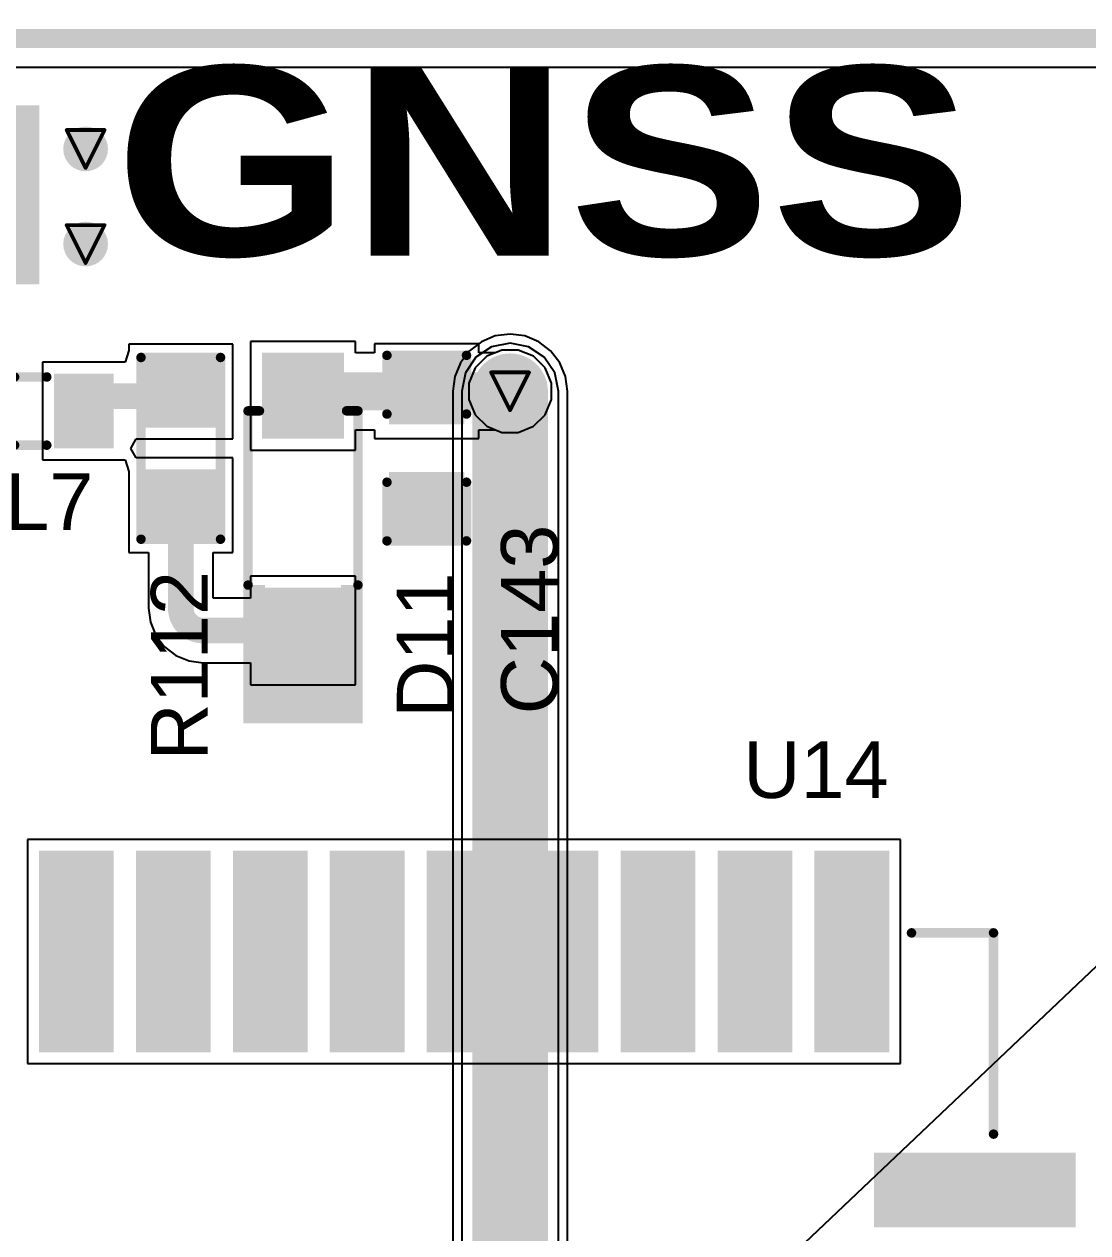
# Model space of a CAD drawing. Header units: inches. Extents: x 0 to 211, y 0 to 201.
# Drawn here: x 3.346 to 3.908, y 4.094 to 4.732 of the extents above; entities that cross this region are included whole.
import ezdxf

# ---------------------------------------------------------------- set-up
doc = ezdxf.new("R2010")
doc.units = ezdxf.units.IN
doc.header["$MEASUREMENT"] = 0
for name, color, linetype in [('Board Outline', 216, 'Continuous'), ('Bottom Layer', 5, 'Continuous'), ('Drill Drawing', 1, 'Continuous'), ('Layer 1', 16, 'Continuous'), ('Layer 2', 76, 'Continuous'), ('Top Layer', 1, 'Continuous'), ('Top Overlay', 2, 'Continuous'), ('Top Paste', 8, 'Continuous'), ('Top Solder', 216, 'Continuous'), ('Via Holes', 16, 'Continuous')]:
    doc.layers.add(name, color=color, linetype=linetype)
doc.styles.add('Arial', font='', dxfattribs={"height": 0.2})
doc.styles.add('Arial Black_Bold', font='', dxfattribs={"height": 0.2})
doc.styles.get('Arial').set_extended_font_data('Arial')
doc.styles.get('Arial Black_Bold').set_extended_font_data('Arial Black', bold=True)

# ---------------------------------------------------------------- blocks, each defined once
blk = doc.blocks.new('EC21EFA_512_STD_54')
at = {"layer": 'Top Layer'}
for points in [[(0.57087, -0.07087), (0.66929, -0.07087), (0.66929, -0.10236), (0.57087, -0.10236)], [(0.57087, -0.12205), (0.66929, -0.12205), (0.66929, -0.15354), (0.57087, -0.15354)], [(0.57087, -0.17323), (0.66929, -0.17323), (0.66929, -0.20472), (0.57087, -0.20472)], [(0.57087, -0.22441), (0.66929, -0.22441), (0.66929, -0.25591), (0.57087, -0.25591)], [(0.57087, -0.27559), (0.66929, -0.27559), (0.66929, -0.30709), (0.57087, -0.30709)], [(0.57087, -0.32677), (0.66929, -0.32677), (0.66929, -0.35827), (0.57087, -0.35827)], [(0.57087, -0.37795), (0.66929, -0.37795), (0.66929, -0.40945), (0.57087, -0.40945)], [(0.57087, -0.42913), (0.66929, -0.42913), (0.66929, -0.46063), (0.57087, -0.46063)], [(0.57087, -0.48031), (0.66929, -0.48031), (0.66929, -0.51181), (0.57087, -0.51181)], [(0.47835, -0.51181), (0.50984, -0.51181), (0.50984, -0.61024), (0.47835, -0.61024)]]:
    blk.add_hatch(color=1, dxfattribs=at).paths.add_polyline_path(points)
at = {"layer": 'Top Paste'}
for points in [[(0.57087, -0.07087), (0.66929, -0.07087), (0.66929, -0.10236), (0.57087, -0.10236)], [(0.57087, -0.12205), (0.66929, -0.12205), (0.66929, -0.15354), (0.57087, -0.15354)], [(0.57087, -0.17323), (0.66929, -0.17323), (0.66929, -0.20472), (0.57087, -0.20472)], [(0.57087, -0.22441), (0.66929, -0.22441), (0.66929, -0.25591), (0.57087, -0.25591)], [(0.57087, -0.27559), (0.66929, -0.27559), (0.66929, -0.30709), (0.57087, -0.30709)], [(0.57087, -0.32677), (0.66929, -0.32677), (0.66929, -0.35827), (0.57087, -0.35827)], [(0.57087, -0.37795), (0.66929, -0.37795), (0.66929, -0.40945), (0.57087, -0.40945)], [(0.57087, -0.42913), (0.66929, -0.42913), (0.66929, -0.46063), (0.57087, -0.46063)], [(0.57087, -0.48031), (0.66929, -0.48031), (0.66929, -0.51181), (0.57087, -0.51181)], [(0.47835, -0.51181), (0.50984, -0.51181), (0.50984, -0.61024), (0.47835, -0.61024)]]:
    blk.add_hatch(color=8, dxfattribs=at).paths.add_polyline_path(points)
at = {"layer": 'Top Solder'}
for points in [[(0.56687, -0.06687), (0.67329, -0.06687), (0.67329, -0.10636), (0.56687, -0.10636)], [(0.56687, -0.11805), (0.67329, -0.11805), (0.67329, -0.15754), (0.56687, -0.15754)], [(0.56687, -0.16923), (0.67329, -0.16923), (0.67329, -0.20872), (0.56687, -0.20872)], [(0.56687, -0.22041), (0.67329, -0.22041), (0.67329, -0.25991), (0.56687, -0.25991)], [(0.56687, -0.27159), (0.67329, -0.27159), (0.67329, -0.31109), (0.56687, -0.31109)], [(0.56687, -0.32277), (0.67329, -0.32277), (0.67329, -0.36227), (0.56687, -0.36227)], [(0.56687, -0.37395), (0.67329, -0.37395), (0.67329, -0.41345), (0.56687, -0.41345)], [(0.56687, -0.42513), (0.67329, -0.42513), (0.67329, -0.46463), (0.56687, -0.46463)], [(0.56687, -0.47631), (0.67329, -0.47631), (0.67329, -0.51581), (0.56687, -0.51581)], [(0.47435, -0.50781), (0.51384, -0.50781), (0.51384, -0.61424), (0.47435, -0.61424)]]:
    blk.add_hatch(color=216, dxfattribs=at).paths.add_polyline_path(points)
at = {"layer": 'Top Overlay'}
for points in [[(0.62992, -0.52756, 0.005, 0.005, 0), (0.62992, -0.57087, 0.005, 0.005, 0)], [(0.52362, -0.57087, 0.005, 0.005, 0), (0.62992, -0.57087, 0.005, 0.005, 0)]]:
    blk.add_lwpolyline(points, format="xyseb", dxfattribs=at)
for points in [[(0.62867, -0.52756, 0.0025, 0.0025, 1), (0.63117, -0.52756, 0.0025, 0.0025, 1)], [(0.52237, -0.57087, 0.0025, 0.0025, 1), (0.52487, -0.57087, 0.0025, 0.0025, 1)], [(0.62867, -0.57087, 0.0025, 0.0025, 1), (0.63117, -0.57087, 0.0025, 0.0025, 1)], [(0.62867, -0.57087, 0.0025, 0.0025, 1), (0.63117, -0.57087, 0.0025, 0.0025, 1)]]:
    blk.add_lwpolyline(points, format="xyseb", close=True, dxfattribs=at)
at = {"layer": 'Top Solder'}
blk.add_line((-0.2804, 0.31584), (197.09289, -207.70912), dxfattribs=at)
blk = doc.blocks.new('R___0603_92')
at = {"layer": 'Top Layer'}
for points in [[(-0.015, 0.0175), (-0.015, -0.0175), (-0.045, -0.0175), (-0.045, 0.0175)], [(0.045, 0.0175), (0.045, -0.0175), (0.015, -0.0175), (0.015, 0.0175)]]:
    blk.add_hatch(color=1, dxfattribs=at).paths.add_polyline_path(points)
at = {"layer": 'Top Paste'}
for points in [[(-0.015, 0.0175), (-0.015, -0.0175), (-0.045, -0.0175), (-0.045, 0.0175)], [(0.045, 0.0175), (0.045, -0.0175), (0.015, -0.0175), (0.015, 0.0175)]]:
    blk.add_hatch(color=8, dxfattribs=at).paths.add_polyline_path(points)
at = {"layer": 'Top Solder'}
for points in [[(-0.011, 0.0215), (-0.011, -0.0215), (-0.049, -0.0215), (-0.049, 0.0215)], [(0.049, 0.0215), (0.049, -0.0215), (0.011, -0.0215), (0.011, 0.0215)]]:
    blk.add_hatch(color=216, dxfattribs=at).paths.add_polyline_path(points)
at = {"layer": 'Top Overlay'}
for points in [[(-0.048, 0.021, 0.005, 0.005, 0), (-0.048, -0.021, 0.005, 0.005, 0)], [(-0.048, 0.021, 0.005, 0.005, 0), (0.048, 0.021, 0.005, 0.005, 0)], [(0.048, 0.021, 0.005, 0.005, 0), (0.048, -0.021, 0.005, 0.005, 0)], [(-0.048, -0.021, 0.005, 0.005, 0), (0.048, -0.021, 0.005, 0.005, 0)]]:
    blk.add_lwpolyline(points, format="xyseb", dxfattribs=at)
for points in [[(-0.04925, 0.021, 0.0025, 0.0025, 1), (-0.04675, 0.021, 0.0025, 0.0025, 1)], [(-0.04925, 0.021, 0.0025, 0.0025, 1), (-0.04675, 0.021, 0.0025, 0.0025, 1)], [(0.04675, 0.021, 0.0025, 0.0025, 1), (0.04925, 0.021, 0.0025, 0.0025, 1)], [(0.04675, 0.021, 0.0025, 0.0025, 1), (0.04925, 0.021, 0.0025, 0.0025, 1)], [(-0.04925, -0.021, 0.0025, 0.0025, 1), (-0.04675, -0.021, 0.0025, 0.0025, 1)], [(-0.04925, -0.021, 0.0025, 0.0025, 1), (-0.04675, -0.021, 0.0025, 0.0025, 1)], [(0.04675, -0.021, 0.0025, 0.0025, 1), (0.04925, -0.021, 0.0025, 0.0025, 1)], [(0.04675, -0.021, 0.0025, 0.0025, 1), (0.04925, -0.021, 0.0025, 0.0025, 1)]]:
    blk.add_lwpolyline(points, format="xyseb", close=True, dxfattribs=at)
blk = doc.blocks.new('IND_0603__1608_M_______217')
at = {"layer": 'Top Layer'}
for points in [[(-0.03937, 0.01575), (-0.01575, 0.01575), (-0.01575, -0.01575), (-0.03937, -0.01575)], [(0.01575, 0.01575), (0.03937, 0.01575), (0.03937, -0.01575), (0.01575, -0.01575)]]:
    blk.add_hatch(color=1, dxfattribs=at).paths.add_polyline_path(points)
at = {"layer": 'Top Paste'}
for points in [[(-0.03937, 0.01575), (-0.01575, 0.01575), (-0.01575, -0.01575), (-0.03937, -0.01575)], [(0.01575, 0.01575), (0.03937, 0.01575), (0.03937, -0.01575), (0.01575, -0.01575)]]:
    blk.add_hatch(color=8, dxfattribs=at).paths.add_polyline_path(points)
at = {"layer": 'Top Solder'}
for points in [[(-0.04337, 0.01975), (-0.01175, 0.01975), (-0.01175, -0.01975), (-0.04337, -0.01975)], [(0.01175, 0.01975), (0.04337, 0.01975), (0.04337, -0.01975), (0.01175, -0.01975)]]:
    blk.add_hatch(color=216, dxfattribs=at).paths.add_polyline_path(points)
at = {"layer": 'Top Overlay'}
for points in [[(0.009, 0.018, 0.005, 0.005, 0), (-0.008, 0.018, 0.005, 0.005, 0)], [(0.009, -0.018, 0.005, 0.005, 0), (-0.008, -0.018, 0.005, 0.005, 0)]]:
    blk.add_lwpolyline(points, format="xyseb", dxfattribs=at)
for points in [[(-0.00925, 0.018, 0.0025, 0.0025, 1), (-0.00675, 0.018, 0.0025, 0.0025, 1)], [(0.00775, 0.018, 0.0025, 0.0025, 1), (0.01025, 0.018, 0.0025, 0.0025, 1)], [(-0.00925, -0.018, 0.0025, 0.0025, 1), (-0.00675, -0.018, 0.0025, 0.0025, 1)], [(0.00775, -0.018, 0.0025, 0.0025, 1), (0.01025, -0.018, 0.0025, 0.0025, 1)]]:
    blk.add_lwpolyline(points, format="xyseb", close=True, dxfattribs=at)
blk = doc.blocks.new('U_FL_R_SMT_10__225')
at = {"layer": 'Top Layer'}
for points in [[(0.07333, 0.07874), (0.07333, 0.0374), (-0.01329, 0.0374), (-0.01329, 0.07874)], [(-0.05069, 0.01969), (-0.00935, 0.01969), (-0.00935, -0.01968), (-0.05069, -0.01968)], [(0.07333, -0.0374), (0.07333, -0.07874), (-0.01329, -0.07874), (-0.01329, -0.0374)]]:
    blk.add_hatch(color=1, dxfattribs=at).paths.add_polyline_path(points)
at = {"layer": 'Top Paste'}
for points in [[(0.07333, 0.07874), (0.07333, 0.0374), (-0.01329, 0.0374), (-0.01329, 0.07874)], [(-0.05069, 0.01969), (-0.00935, 0.01969), (-0.00935, -0.01968), (-0.05069, -0.01968)], [(0.07333, -0.0374), (0.07333, -0.07874), (-0.01329, -0.07874), (-0.01329, -0.0374)]]:
    blk.add_hatch(color=8, dxfattribs=at).paths.add_polyline_path(points)
at = {"layer": 'Top Solder'}
for points in [[(0.07733, 0.08274), (0.07733, 0.0334), (-0.01729, 0.0334), (-0.01729, 0.08274)], [(-0.05469, 0.02369), (-0.00535, 0.02369), (-0.00535, -0.02368), (-0.05469, -0.02368)], [(0.07733, -0.0334), (0.07733, -0.08274), (-0.01729, -0.08274), (-0.01729, -0.0334)]]:
    blk.add_hatch(color=216, dxfattribs=at).paths.add_polyline_path(points)
at = {"layer": 'Top Overlay'}
for points in [[(-0.02589, 0.05118, 0.005, 0.005, 0), (-0.02589, 0.02953, 0.005, 0.005, 0)], [(0.08593, 0.05118, 0.005, 0.005, 0), (0.08593, -0.05118, 0.005, 0.005, 0)], [(-0.02589, -0.02953, 0.005, 0.005, 0), (-0.02589, -0.05118, 0.005, 0.005, 0)]]:
    blk.add_lwpolyline(points, format="xyseb", dxfattribs=at)
for points in [[(-0.02714, 0.05118, 0.0025, 0.0025, 1), (-0.02464, 0.05118, 0.0025, 0.0025, 1)], [(0.08468, 0.05118, 0.0025, 0.0025, 1), (0.08718, 0.05118, 0.0025, 0.0025, 1)], [(-0.02714, 0.02953, 0.0025, 0.0025, 1), (-0.02464, 0.02953, 0.0025, 0.0025, 1)], [(-0.02714, -0.02953, 0.0025, 0.0025, 1), (-0.02464, -0.02953, 0.0025, 0.0025, 1)], [(-0.02714, -0.05118, 0.0025, 0.0025, 1), (-0.02464, -0.05118, 0.0025, 0.0025, 1)], [(0.08468, -0.05118, 0.0025, 0.0025, 1), (0.08718, -0.05118, 0.0025, 0.0025, 1)]]:
    blk.add_lwpolyline(points, format="xyseb", close=True, dxfattribs=at)
blk = doc.blocks.new('SOD_123_232')
at = {"layer": 'Top Layer'}
for points in [[(-0.04331, 0.01772), (-0.04331, -0.01772), (-0.08071, -0.01772), (-0.08071, 0.01772)], [(0.08071, 0.01772), (0.08071, -0.01772), (0.04331, -0.01772), (0.04331, 0.01772)]]:
    blk.add_hatch(color=1, dxfattribs=at).paths.add_polyline_path(points)
at = {"layer": 'Top Overlay'}
for points in [[(0.038, 0.02), (0.111, 0.02), (0.111, 0.0315), (0.038, 0.0315)], [(0.08345, -0.03099), (0.111, -0.03099), (0.111, 0.03101), (0.08345, 0.03101)], [(0.038, -0.03149), (0.111, -0.03149), (0.111, -0.02), (0.038, -0.02)]]:
    blk.add_hatch(color=2, dxfattribs=at).paths.add_polyline_path(points)
at = {"layer": 'Top Paste'}
for points in [[(-0.04331, 0.01772), (-0.04331, -0.01772), (-0.08071, -0.01772), (-0.08071, 0.01772)], [(0.08071, 0.01772), (0.08071, -0.01772), (0.04331, -0.01772), (0.04331, 0.01772)]]:
    blk.add_hatch(color=8, dxfattribs=at).paths.add_polyline_path(points)
at = {"layer": 'Top Solder'}
for points in [[(-0.03931, 0.02172), (-0.03931, -0.02172), (-0.08471, -0.02172), (-0.08471, 0.02172)], [(0.08471, 0.02172), (0.08471, -0.02172), (0.03931, -0.02172), (0.03931, 0.02172)]]:
    blk.add_hatch(color=216, dxfattribs=at).paths.add_polyline_path(points)
at = {"layer": 'Top Overlay'}
for points in [[(0.038, 0.029, 0.005, 0.005, 0), (-0.054, 0.029, 0.005, 0.005, 0)], [(-0.054, 0.023, 0.005, 0.005, 0), (-0.054, 0.029, 0.005, 0.005, 0)], [(-0.054, -0.029, 0.005, 0.005, 0), (-0.054, -0.023, 0.005, 0.005, 0)], [(0.038, -0.029, 0.005, 0.005, 0), (-0.054, -0.029, 0.005, 0.005, 0)]]:
    blk.add_lwpolyline(points, format="xyseb", dxfattribs=at)
for points in [[(-0.05525, 0.029, 0.0025, 0.0025, 1), (-0.05275, 0.029, 0.0025, 0.0025, 1)], [(-0.05525, 0.029, 0.0025, 0.0025, 1), (-0.05275, 0.029, 0.0025, 0.0025, 1)], [(0.03675, 0.029, 0.0025, 0.0025, 1), (0.03925, 0.029, 0.0025, 0.0025, 1)], [(-0.05525, 0.023, 0.0025, 0.0025, 1), (-0.05275, 0.023, 0.0025, 0.0025, 1)], [(-0.05525, -0.023, 0.0025, 0.0025, 1), (-0.05275, -0.023, 0.0025, 0.0025, 1)], [(-0.05525, -0.029, 0.0025, 0.0025, 1), (-0.05275, -0.029, 0.0025, 0.0025, 1)], [(-0.05525, -0.029, 0.0025, 0.0025, 1), (-0.05275, -0.029, 0.0025, 0.0025, 1)], [(0.03675, -0.029, 0.0025, 0.0025, 1), (0.03925, -0.029, 0.0025, 0.0025, 1)]]:
    blk.add_lwpolyline(points, format="xyseb", close=True, dxfattribs=at)
blk = doc.blocks.new('C___0603_247')
at = {"layer": 'Top Layer'}
for points in [[(-0.015, 0.0175), (-0.015, -0.0175), (-0.045, -0.0175), (-0.045, 0.0175)], [(0.045, 0.0175), (0.045, -0.0175), (0.015, -0.0175), (0.015, 0.0175)]]:
    blk.add_hatch(color=1, dxfattribs=at).paths.add_polyline_path(points)
at = {"layer": 'Top Paste'}
for points in [[(-0.015, 0.0175), (-0.015, -0.0175), (-0.045, -0.0175), (-0.045, 0.0175)], [(0.045, 0.0175), (0.045, -0.0175), (0.015, -0.0175), (0.015, 0.0175)]]:
    blk.add_hatch(color=8, dxfattribs=at).paths.add_polyline_path(points)
at = {"layer": 'Top Solder'}
for points in [[(-0.01264, 0.01986), (-0.01264, -0.01986), (-0.04736, -0.01986), (-0.04736, 0.01986)], [(0.04736, 0.01986), (0.04736, -0.01986), (0.01264, -0.01986), (0.01264, 0.01986)]]:
    blk.add_hatch(color=216, dxfattribs=at).paths.add_polyline_path(points)
at = {"layer": 'Top Overlay'}
for points in [[(-0.049, 0.021, 0.005, 0.005, 0), (-0.049, -0.021, 0.005, 0.005, 0)], [(-0.049, 0.021, 0.005, 0.005, 0), (-0.018, 0.021, 0.005, 0.005, 0)], [(0.018, 0.021, 0.005, 0.005, 0), (0.049, 0.021, 0.005, 0.005, 0)], [(0.049, 0.021, 0.005, 0.005, 0), (0.049, -0.021, 0.005, 0.005, 0)], [(-0.049, -0.021, 0.005, 0.005, 0), (-0.018, -0.021, 0.005, 0.005, 0)], [(0.018, -0.021, 0.005, 0.005, 0), (0.049, -0.021, 0.005, 0.005, 0)]]:
    blk.add_lwpolyline(points, format="xyseb", dxfattribs=at)
for points in [[(-0.05025, 0.021, 0.0025, 0.0025, 1), (-0.04775, 0.021, 0.0025, 0.0025, 1)], [(-0.05025, 0.021, 0.0025, 0.0025, 1), (-0.04775, 0.021, 0.0025, 0.0025, 1)], [(-0.01925, 0.021, 0.0025, 0.0025, 1), (-0.01675, 0.021, 0.0025, 0.0025, 1)], [(0.01675, 0.021, 0.0025, 0.0025, 1), (0.01925, 0.021, 0.0025, 0.0025, 1)], [(0.04775, 0.021, 0.0025, 0.0025, 1), (0.05025, 0.021, 0.0025, 0.0025, 1)], [(0.04775, 0.021, 0.0025, 0.0025, 1), (0.05025, 0.021, 0.0025, 0.0025, 1)], [(-0.05025, -0.021, 0.0025, 0.0025, 1), (-0.04775, -0.021, 0.0025, 0.0025, 1)], [(-0.05025, -0.021, 0.0025, 0.0025, 1), (-0.04775, -0.021, 0.0025, 0.0025, 1)], [(-0.01925, -0.021, 0.0025, 0.0025, 1), (-0.01675, -0.021, 0.0025, 0.0025, 1)], [(0.01675, -0.021, 0.0025, 0.0025, 1), (0.01925, -0.021, 0.0025, 0.0025, 1)], [(0.04775, -0.021, 0.0025, 0.0025, 1), (0.05025, -0.021, 0.0025, 0.0025, 1)], [(0.04775, -0.021, 0.0025, 0.0025, 1), (0.05025, -0.021, 0.0025, 0.0025, 1)]]:
    blk.add_lwpolyline(points, format="xyseb", close=True, dxfattribs=at)

msp = doc.modelspace()

# ---------------------------------------------------------------- hatches: boundary and pattern name
at = {"layer": 'Bottom Layer'}
h = msp.add_hatch(color=5, dxfattribs=at)
edge = h.paths.add_edge_path()
edge.add_arc((3.37889, 4.66602), 0.01181, 0, 360)
h = msp.add_hatch(color=5, dxfattribs=at)
edge = h.paths.add_edge_path()
edge.add_arc((3.37889, 4.61577), 0.01181, 0, 360)
h = msp.add_hatch(color=5, dxfattribs=at)
edge = h.paths.add_edge_path()
edge.add_arc((3.603, 4.538), 0.01181, 0, 360)
at = {"layer": 'Layer 1'}
h = msp.add_hatch(color=16, dxfattribs=at)
edge = h.paths.add_edge_path()
edge.add_arc((3.37889, 4.66602), 0.01181, 0, 360)
h = msp.add_hatch(color=16, dxfattribs=at)
edge = h.paths.add_edge_path()
edge.add_arc((3.37889, 4.61577), 0.01181, 0, 360)
h = msp.add_hatch(color=16, dxfattribs=at)
edge = h.paths.add_edge_path()
edge.add_arc((3.603, 4.538), 0.01181, 0, 360)
at = {"layer": 'Layer 2'}
h = msp.add_hatch(color=76, dxfattribs=at)
edge = h.paths.add_edge_path()
edge.add_arc((3.37889, 4.66602), 0.01181, 0, 360)
h = msp.add_hatch(color=76, dxfattribs=at)
edge = h.paths.add_edge_path()
edge.add_arc((3.37889, 4.61577), 0.01181, 0, 360)
h = msp.add_hatch(color=76, dxfattribs=at)
edge = h.paths.add_edge_path()
edge.add_arc((3.603, 4.538), 0.01181, 0, 360)
at = {"layer": 'Top Layer'}
h = msp.add_hatch(color=1, dxfattribs=at)
edge = h.paths.add_edge_path()
edge.add_arc((3.37889, 4.66602), 0.01181, 0, 360)
h = msp.add_hatch(color=1, dxfattribs=at)
edge = h.paths.add_edge_path()
edge.add_arc((3.37889, 4.61577), 0.01181, 0, 360)
h = msp.add_hatch(color=1, dxfattribs=at)
edge = h.paths.add_edge_path()
edge.add_arc((3.603, 4.538), 0.01181, 0, 360)
at = {"layer": 'Via Holes'}
h = msp.add_hatch(color=7, dxfattribs=at)
edge = h.paths.add_edge_path()
edge.add_arc((3.37889, 4.66602), 0.00591, 0, 360)
h = msp.add_hatch(color=7, dxfattribs=at)
edge = h.paths.add_edge_path()
edge.add_arc((3.37889, 4.61577), 0.00591, 0, 360)
h = msp.add_hatch(color=7, dxfattribs=at)
edge = h.paths.add_edge_path()
edge.add_arc((3.603, 4.538), 0.00591, 0, 360)

# ---------------------------------------------------------------- linework, layer by layer
at = {"layer": 'Board Outline'}
msp.add_lwpolyline([(0, 4.72441, 0.01, 0.01, 0), (4.33071, 4.72441, 0.01, 0.01, 0)], format="xyseb", dxfattribs=at)
at = {"layer": 'Bottom Layer'}
for p, q in [((1.94681, 4.70912), (4.16751, 4.70912)), ((3.59325, 4.56155), (3.58498, 4.55602)), ((3.603, 4.56349), (3.59325, 4.56155)), ((3.61275, 4.56155), (3.603, 4.56349)), ((3.62102, 4.55602), (3.61275, 4.56155)), ((3.58498, 4.55602), (3.57945, 4.54775)), ((3.62655, 4.54775), (3.62102, 4.55602)), ((3.57945, 4.54775), (3.57751, 4.538)), ((3.62849, 4.538), (3.62655, 4.54775)), ((3.57751, 4.538), (3.57751, 4.063)), ((3.62849, 4.063), (3.62849, 4.538))]:
    msp.add_line(p, q, dxfattribs=at)
msp.add_lwpolyline([(3.603, 4.063, 0.03, 0.03, 0), (3.603, 4.538, 0.03, 0.03, 0)], format="xyseb", dxfattribs=at)
msp.add_lwpolyline([(3.5955, 4.538, 0.015, 0.015, 1), (3.6105, 4.538, 0.015, 0.015, 1)], format="xyseb", close=True, dxfattribs=at)
at = {"layer": 'Drill Drawing'}
for points in [[(3.36889, 4.67602, 0.002, 0.002, 0), (3.38889, 4.67602, 0.002, 0.002, 0)], [(3.36889, 4.67602, 0.002, 0.002, 0), (3.37889, 4.65602, 0.002, 0.002, 0)], [(3.37889, 4.65602, 0.002, 0.002, 0), (3.38889, 4.67602, 0.002, 0.002, 0)], [(3.36889, 4.62577, 0.002, 0.002, 0), (3.38889, 4.62577, 0.002, 0.002, 0)], [(3.36889, 4.62577, 0.002, 0.002, 0), (3.37889, 4.60577, 0.002, 0.002, 0)], [(3.37889, 4.60577, 0.002, 0.002, 0), (3.38889, 4.62577, 0.002, 0.002, 0)], [(3.593, 4.548, 0.002, 0.002, 0), (3.613, 4.548, 0.002, 0.002, 0)], [(3.593, 4.548, 0.002, 0.002, 0), (3.603, 4.528, 0.002, 0.002, 0)], [(3.603, 4.528, 0.002, 0.002, 0), (3.613, 4.548, 0.002, 0.002, 0)]]:
    msp.add_lwpolyline(points, format="xyseb", dxfattribs=at)
for points in [[(3.36839, 4.67602, 0.001, 0.001, 1), (3.36939, 4.67602, 0.001, 0.001, 1)], [(3.36839, 4.67602, 0.001, 0.001, 1), (3.36939, 4.67602, 0.001, 0.001, 1)], [(3.38839, 4.67602, 0.001, 0.001, 1), (3.38939, 4.67602, 0.001, 0.001, 1)], [(3.38839, 4.67602, 0.001, 0.001, 1), (3.38939, 4.67602, 0.001, 0.001, 1)], [(3.37839, 4.65602, 0.001, 0.001, 1), (3.37939, 4.65602, 0.001, 0.001, 1)], [(3.37839, 4.65602, 0.001, 0.001, 1), (3.37939, 4.65602, 0.001, 0.001, 1)], [(3.36839, 4.62577, 0.001, 0.001, 1), (3.36939, 4.62577, 0.001, 0.001, 1)], [(3.36839, 4.62577, 0.001, 0.001, 1), (3.36939, 4.62577, 0.001, 0.001, 1)], [(3.38839, 4.62577, 0.001, 0.001, 1), (3.38939, 4.62577, 0.001, 0.001, 1)], [(3.38839, 4.62577, 0.001, 0.001, 1), (3.38939, 4.62577, 0.001, 0.001, 1)], [(3.37839, 4.60577, 0.001, 0.001, 1), (3.37939, 4.60577, 0.001, 0.001, 1)], [(3.37839, 4.60577, 0.001, 0.001, 1), (3.37939, 4.60577, 0.001, 0.001, 1)], [(3.5925, 4.548, 0.001, 0.001, 1), (3.5935, 4.548, 0.001, 0.001, 1)], [(3.5925, 4.548, 0.001, 0.001, 1), (3.5935, 4.548, 0.001, 0.001, 1)], [(3.6125, 4.548, 0.001, 0.001, 1), (3.6135, 4.548, 0.001, 0.001, 1)], [(3.6125, 4.548, 0.001, 0.001, 1), (3.6135, 4.548, 0.001, 0.001, 1)], [(3.6025, 4.528, 0.001, 0.001, 1), (3.6035, 4.528, 0.001, 0.001, 1)], [(3.6025, 4.528, 0.001, 0.001, 1), (3.6035, 4.528, 0.001, 0.001, 1)]]:
    msp.add_lwpolyline(points, format="xyseb", close=True, dxfattribs=at)
at = {"layer": 'Layer 1'}
for p, q in [((0.16319, 4.70912), (4.16751, 4.70912)), ((3.59866, 4.55981), (3.59065, 4.55649)), ((3.60734, 4.55981), (3.59866, 4.55981)), ((3.61535, 4.55649), (3.60734, 4.55981)), ((3.59065, 4.55649), (3.58451, 4.55035)), ((3.62149, 4.55035), (3.61535, 4.55649)), ((3.58451, 4.55035), (3.58119, 4.54234)), ((3.62481, 4.54234), (3.62149, 4.55035)), ((3.58119, 4.54234), (3.58119, 4.53366)), ((3.62481, 4.53366), (3.62481, 4.54234)), ((3.58119, 4.53366), (3.58451, 4.52565)), ((3.62149, 4.52565), (3.62481, 4.53366)), ((3.58451, 4.52565), (3.59065, 4.51951)), ((3.61535, 4.51951), (3.62149, 4.52565)), ((3.59065, 4.51951), (3.59866, 4.51619)), ((3.59866, 4.51619), (3.60734, 4.51619)), ((3.60734, 4.51619), (3.61535, 4.51951))]:
    msp.add_line(p, q, dxfattribs=at)
at = {"layer": 'Layer 2'}
for p, q in [((2.822, 4.70912), (4.16751, 4.70912)), ((3.59517, 4.56723), (3.58787, 4.56421)), ((3.603, 4.56826), (3.59517, 4.56723)), ((3.61083, 4.56723), (3.603, 4.56826)), ((3.61813, 4.56421), (3.61083, 4.56723)), ((3.5816, 4.5594), (3.5768, 4.55313)), ((3.58787, 4.56421), (3.5816, 4.5594)), ((3.6244, 4.5594), (3.61813, 4.56421)), ((3.6292, 4.55313), (3.6244, 4.5594)), ((3.5768, 4.55313), (3.57377, 4.54583)), ((3.63223, 4.54583), (3.6292, 4.55313)), ((3.57377, 4.54583), (3.57274, 4.538)), ((3.63326, 4.538), (3.63223, 4.54583)), ((3.57274, 4.538), (3.57274, 3.583)), ((3.63326, 3.583), (3.63326, 4.538))]:
    msp.add_line(p, q, dxfattribs=at)
msp.add_lwpolyline([(3.603, 3.583, 0.04, 0.04, 0), (3.603, 4.538, 0.04, 0.04, 0)], format="xyseb", dxfattribs=at)
msp.add_lwpolyline([(3.593, 4.538, 0.02, 0.02, 1), (3.613, 4.538, 0.02, 0.02, 1)], format="xyseb", close=True, dxfattribs=at)
at = {"layer": 'Top Layer'}
for p, q in [((1.9007, 4.70912), (4.16751, 4.70912)), ((3.5214, 4.56437), (3.46597, 4.56437)), ((3.46597, 4.56437), (3.46597, 4.50697)), ((3.5214, 4.55839), (3.5214, 4.56437)), ((3.40163, 4.55953), (3.39976, 4.55331)), ((3.45663, 4.56288), (3.40163, 4.56288)), ((3.40163, 4.56288), (3.40163, 4.55953)), ((3.45663, 4.51288), (3.45663, 4.56288)), ((3.5315, 4.55839), (3.5214, 4.55839)), ((3.5865, 4.563), (3.5315, 4.563)), ((3.5315, 4.563), (3.5315, 4.55839)), ((3.5865, 4.55839), (3.5865, 4.563)), ((3.59524, 4.55839), (3.5865, 4.55839)), ((3.59866, 4.55981), (3.59524, 4.55839)), ((3.60734, 4.55981), (3.59866, 4.55981)), ((3.61535, 4.55649), (3.60734, 4.55981)), ((3.39976, 4.55331), (3.35614, 4.55331)), ((3.35614, 4.55331), (3.35614, 4.50181)), ((3.62149, 4.55035), (3.61535, 4.55649)), ((3.62481, 4.54234), (3.62149, 4.55035)), ((3.62481, 4.53366), (3.62481, 4.54234)), ((3.62149, 4.52565), (3.62481, 4.53366)), ((3.61535, 4.51951), (3.62149, 4.52565)), ((3.5214, 4.50697), (3.5214, 4.51761)), ((3.5214, 4.51761), (3.5315, 4.51761)), ((3.5315, 4.51761), (3.5315, 4.513)), ((3.5865, 4.513), (3.5865, 4.51761)), ((3.5865, 4.51761), (3.59524, 4.51761)), ((3.59524, 4.51761), (3.59866, 4.51619)), ((3.59866, 4.51619), (3.60734, 4.51619)), ((3.60734, 4.51619), (3.61535, 4.51951)), ((3.40273, 4.50788), (3.40562, 4.51288)), ((3.40562, 4.50288), (3.40273, 4.50788)), ((3.40562, 4.51288), (3.45663, 4.51288)), ((3.46597, 4.50697), (3.5214, 4.50697)), ((3.5315, 4.513), (3.5865, 4.513)), ((3.35614, 4.50181), (3.39463, 4.50181)), ((3.39463, 4.50181), (3.39976, 4.50181)), ((3.39976, 4.50181), (3.40163, 4.49559)), ((3.40676, 4.50288), (3.40562, 4.50288)), ((3.45663, 4.50288), (3.40676, 4.50288)), ((3.45663, 4.45288), (3.45663, 4.50288)), ((3.40163, 4.49559), (3.40163, 4.45288)), ((3.40163, 4.45288), (3.41205, 4.45288)), ((3.41205, 4.45288), (3.41205, 4.42347)), ((3.44621, 4.42874), (3.44621, 4.45288)), ((3.44621, 4.45288), (3.45663, 4.45288)), ((3.5214, 4.44036), (3.46597, 4.44036)), ((3.46597, 4.44036), (3.46597, 4.42874)), ((3.5214, 4.38296), (3.5214, 4.44036)), ((3.46597, 4.42874), (3.44621, 4.42874)), ((3.41205, 4.42347), (3.4123, 4.42225)), ((3.4123, 4.42225), (3.41312, 4.41601)), ((3.41312, 4.41601), (3.416, 4.40906)), ((3.416, 4.40906), (3.42057, 4.4031)), ((3.42057, 4.4031), (3.42654, 4.39852)), ((3.42654, 4.39852), (3.43349, 4.39564)), ((3.43349, 4.39564), (3.43973, 4.39482)), ((3.43973, 4.39482), (3.44094, 4.39458)), ((3.44094, 4.39458), (3.46597, 4.39458)), ((3.46597, 4.39458), (3.46597, 4.38296)), ((3.46597, 4.38296), (3.5214, 4.38296)), ((3.80921, 4.30134), (3.34827, 4.30134)), ((3.34827, 4.30134), (3.34827, 4.18292)), ((3.80921, 4.18292), (3.80921, 4.30134)), ((3.34827, 4.18292), (3.80921, 4.18292))]:
    msp.add_line(p, q, dxfattribs=at)
for points in [[(3.49368, 4.53567, 0.02, 0.02, 0), (3.49601, 4.538, 0.02, 0.02, 0)], [(3.49601, 4.538, 0.02, 0.02, 0), (3.559, 4.538, 0.02, 0.02, 0)], [(3.559, 4.538, 0.02, 0.02, 0), (3.603, 4.538, 0.02, 0.02, 0)], [(3.37795, 4.52756, 0.0135, 0.0135, 0), (3.38579, 4.5354, 0.0135, 0.0135, 0)], [(3.38579, 4.5354, 0.0135, 0.0135, 0), (3.42666, 4.5354, 0.0135, 0.0135, 0)], [(3.42666, 4.5354, 0.0135, 0.0135, 0), (3.42913, 4.53788, 0.0135, 0.0135, 0)], [(3.42913, 4.42347, 0.0135, 0.0135, 0), (3.42913, 4.47788, 0.0135, 0.0135, 0)], [(3.44094, 4.41166, 0.0135, 0.0135, -0.414214), (3.42913, 4.42347, 0.0135, 0.0135, 0)], [(3.44094, 4.41166, 0.0135, 0.0135, 0), (3.49368, 4.41166, 0.0135, 0.0135, 0)]]:
    msp.add_lwpolyline(points, format="xyseb", dxfattribs=at)
for points in [[(3.48868, 4.53567, 0.01, 0.01, 1), (3.49868, 4.53567, 0.01, 0.01, 1)], [(3.49101, 4.538, 0.01, 0.01, 1), (3.50101, 4.538, 0.01, 0.01, 1)], [(3.49101, 4.538, 0.01, 0.01, 1), (3.50101, 4.538, 0.01, 0.01, 1)], [(3.554, 4.538, 0.01, 0.01, 1), (3.564, 4.538, 0.01, 0.01, 1)], [(3.554, 4.538, 0.01, 0.01, 1), (3.564, 4.538, 0.01, 0.01, 1)], [(3.598, 4.538, 0.01, 0.01, 1), (3.608, 4.538, 0.01, 0.01, 1)], [(3.38242, 4.5354, 0.00675, 0.00675, 1), (3.38917, 4.5354, 0.00675, 0.00675, 1)], [(3.38242, 4.5354, 0.00675, 0.00675, 1), (3.38917, 4.5354, 0.00675, 0.00675, 1)], [(3.42328, 4.5354, 0.00675, 0.00675, 1), (3.43003, 4.5354, 0.00675, 0.00675, 1)], [(3.42328, 4.5354, 0.00675, 0.00675, 1), (3.43003, 4.5354, 0.00675, 0.00675, 1)], [(3.42576, 4.53788, 0.00675, 0.00675, 1), (3.43251, 4.53788, 0.00675, 0.00675, 1)], [(3.37458, 4.52756, 0.00675, 0.00675, 1), (3.38133, 4.52756, 0.00675, 0.00675, 1)], [(3.42576, 4.47788, 0.00675, 0.00675, 1), (3.43251, 4.47788, 0.00675, 0.00675, 1)], [(3.42576, 4.42347, 0.00675, 0.00675, 1), (3.43251, 4.42347, 0.00675, 0.00675, 1)], [(3.42576, 4.42347, 0.00675, 0.00675, 1), (3.43251, 4.42347, 0.00675, 0.00675, 1)], [(3.43757, 4.41166, 0.00675, 0.00675, 1), (3.44432, 4.41166, 0.00675, 0.00675, 1)], [(3.43757, 4.41166, 0.00675, 0.00675, 1), (3.44432, 4.41166, 0.00675, 0.00675, 1)], [(3.49031, 4.41166, 0.00675, 0.00675, 1), (3.49706, 4.41166, 0.00675, 0.00675, 1)]]:
    msp.add_lwpolyline(points, format="xyseb", close=True, dxfattribs=at)

# ---------------------------------------------------------------- block references
for name, p, rotation in [('EC21EFA_512_STD_54', (3.2874, 3.62205), 90), ('U_FL_R_SMT_10__225', (3.27165, 4.61171), 90), ('R___0603_92', (3.42913, 4.50788), 90), ('SOD_123_232', (3.49368, 4.47367), 270), ('C___0603_247', (3.559, 4.508), 90), ('IND_0603__1608_M_______217', (3.35039, 4.52756), 180)]:
    msp.add_blockref(name, p, dxfattribs=dict(rotation=rotation))

# ---------------------------------------------------------------- texts
at = {"layer": 'Top Overlay'}
for s, height, rotation, style, p in [('GNSS', 0.1, 360, 'Arial Black_Bold', (3.39429, 4.60966)), ('C143', 0.03, 90, 'Arial', (3.62822, 4.3674)), ('R112', 0.03, 90, 'Arial', (3.44335, 4.34293)), ('D11', 0.03, 90, 'Arial', (3.5732, 4.36552))]:
    msp.add_text(s, height=height, rotation=rotation, dxfattribs=dict(at, style=style)).set_placement(p)
at = {"layer": 'Top Overlay', "style": 'Arial'}
for s, p in [('L7', (3.33638, 4.46471)), ('U14', (3.72608, 4.3232))]:
    msp.add_text(s, height=0.03, dxfattribs=at).set_placement(p)

doc.saveas('drawing.dxf')
